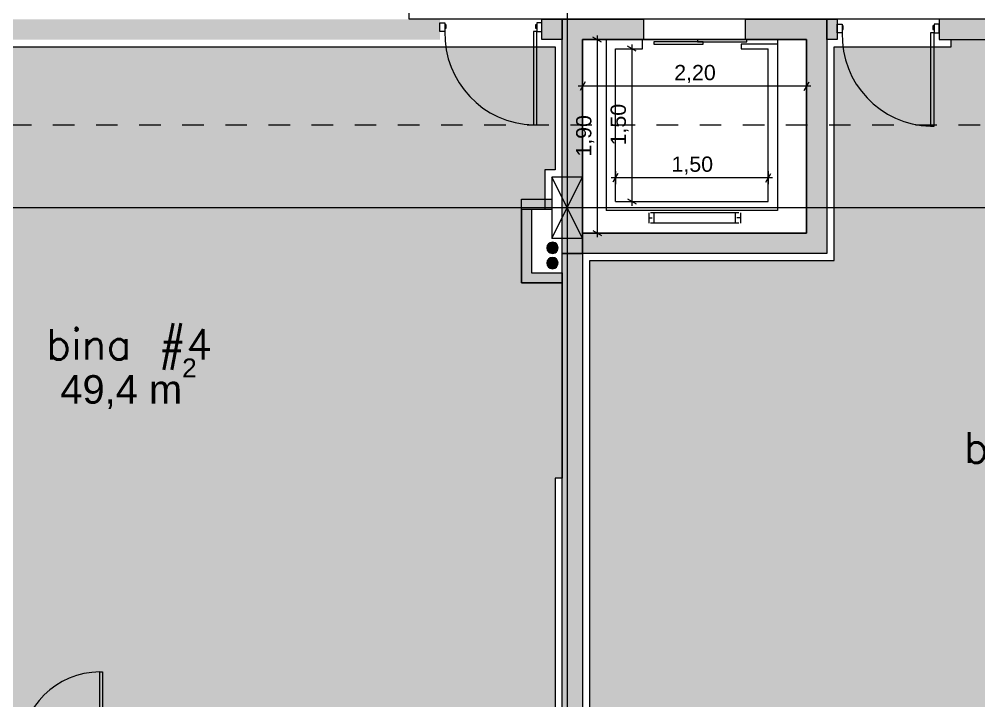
# Model space of a CAD drawing. Header units: metres. Extents: x 476297 to 476657, y 4620828 to 4621206.
# Drawn here: x 476413.08 to 476422.5, y 4621028.65 to 4621035.34 of the extents above; entities that cross this region are included whole.
import ezdxf

# ---------------------------------------------------------------- set-up
doc = ezdxf.new("R2010")
doc.units = ezdxf.units.M
doc.header["$MEASUREMENT"] = 0
doc.linetypes.add('Dashed', pattern=[0.42333333333324, 0.21166666666662, -0.21166666666662])
for name, color, linetype in [('2D Drafting - General_Pen_No__1', 7, 'Continuous'), ('2D Drafting - General_Pen_No__1_Pen_No__7', 7, 'Continuous'), ('2D Drafting - General_Pen_No__250_Pen_No__7', 7, 'Continuous'), ('2D Drafting - General_Pen_No__7_Pen_No__7', 7, 'Continuous'), ('Annotation - Text_Pen_No__7', 7, 'Continuous'), ('Doors_Pen_No__7_Pen_No__7', 7, 'Continuous'), ('G-Anno-Nplt', 7, 'Continuous'), ('New0_Pen_No__250', 7, 'Continuous'), ('New2D Drafting - General_Pen_No__250_Pen_No__7', 7, 'Continuous'), ('NewR03_Nakveti', 7, 'Continuous'), ('Newshenobebi', 7, 'Continuous'), ('shaxtebi da milebi_Pen_No__1_Pen_No__1', 7, 'Continuous'), ('shaxtebi da milebi_Pen_No__5_Pen_No__5', 7, 'Continuous'), ('zoma', 7, 'Continuous'), ('zoma_Pen_No__5', 7, 'Continuous')]:
    doc.layers.add(name, color=color, linetype=linetype)
doc.styles.add('GENERATED_STYLE_1', font='arial.ttf')
doc.styles.add('GENERATED_STYLE_2', font='arial.ttf')
doc.dimstyles.new('GENERATED_STYLE__1', dxfattribs={"dimtxt": 0.2, "dimasz": 0.0644213309708986, "dimexe": 0.18, "dimexo": 0.003, "dimgap": 0.09, "dimtad": 1, "dimtih": 1, "dimtoh": 1, "dimzin": 0, "dimdsep": 46, "dimtxsty": 'GENERATED_STYLE_2', "dimblk": 'ARROWHEAD_2', "dimblk1": 'ARROWHEAD_2', "dimblk2": 'ARROWHEAD_2', "dimcen": 0.09, "dimclrd": 142, "dimclre": 142, "dimclrt": 142, "dimadec": 0, "dimazin": 0, "dimtfac": 1, "dimtdec": 4, "dimtmove": 0, "dimatfit": 3, "dimfxl": 1, "dimtolj": 1, "dimtzin": 0, "dimarcsym": 0})
doc.dimstyles.new('GENERATED_STYLE__7', dxfattribs={"dimtxt": 0.15, "dimasz": 0.0644213309708986, "dimexe": 0.18, "dimexo": 0.003, "dimgap": 0.09, "dimtad": 1, "dimzin": 0, "dimdsep": 46, "dimtxsty": 'GENERATED_STYLE_2', "dimblk": 'ARROWHEAD_2', "dimblk1": 'ARROWHEAD_2', "dimblk2": 'ARROWHEAD_2', "dimcen": 0.09, "dimclrd": 142, "dimclre": 142, "dimclrt": 142, "dimadec": 0, "dimazin": 0, "dimtfac": 1, "dimtdec": 4, "dimtmove": 0, "dimatfit": 3, "dimfxl": 1, "dimtolj": 1, "dimtzin": 0, "dimarcsym": 0})
doc.dimstyles.new('GENERATED_STYLE__8', dxfattribs={"dimtxt": 0.15, "dimasz": 0.0644213309708986, "dimexe": 0.18, "dimexo": 0.003, "dimgap": 0.09, "dimtad": 1, "dimtih": 1, "dimtoh": 1, "dimzin": 0, "dimdsep": 46, "dimtxsty": 'GENERATED_STYLE_2', "dimblk": 'ARROWHEAD_2', "dimblk1": 'ARROWHEAD_2', "dimblk2": 'ARROWHEAD_2', "dimcen": 0.09, "dimclrd": 142, "dimclre": 142, "dimclrt": 142, "dimadec": 0, "dimazin": 0, "dimtfac": 1, "dimtdec": 4, "dimtmove": 0, "dimatfit": 3, "dimfxl": 1, "dimtolj": 1, "dimtzin": 0, "dimarcsym": 0})

# ---------------------------------------------------------------- blocks, each defined once
blk = doc.blocks.new('*D197', base_point=(476844.5271483883, 4621385.791044046))
at = {"layer": 'zoma', "color": 142, "linetype": 'Continuous', "lineweight": 0, "transparency": 16777216}
for p, q in [((476411.7802734285, 4621061.905293263), (476411.7313344082, 4621061.820528354)), ((476411.7558039184, 4621061.799337127), (476411.7558039184, 4621061.926484491)), ((476411.7558039184, 4621061.862910809), (476418.2558039183, 4621061.862910809)), ((476418.2802734285, 4621061.905293263), (476418.2313344082, 4621061.820528354)), ((476418.2558039183, 4621061.799337127), (476418.2558039183, 4621061.926484491))]:
    blk.add_line(p, q, dxfattribs=at)
at = {"layer": 'zoma', "color": 142, "lineweight": 0, "transparency": 16777216, "char_height": 0.2, "attachment_point": 7, "style": 'GENERATED_STYLE_2'}
for s, insert in [('\\A1;{\\pql;\\fArial CYR|b0|i0|c204|p34;6,50}', (476414.7397459124, 4621061.90291081)), ('\\A1;{\\pql;\\fArial CYR|b0|i0|c204|p34;0,40}', (476417.6991908617, 4621061.90291081))]:
    blk.add_mtext(s, dxfattribs=dict(at, insert=insert))
blk = doc.blocks.new('ARROWHEAD_2')
at = {"color": 0, "linetype": 'Continuous', "lineweight": 0}
for p, q in [((0, 0), (-1, 0)), ((-0.3781315, -0.655), (0.3781315, 0.655))]:
    blk.add_line(p, q, dxfattribs=at)
blk = doc.blocks.new('*D198', base_point=(476844.5271483883, 4621385.791044046))
at = {"layer": 'zoma', "color": 142, "linetype": 'Continuous', "lineweight": 0, "transparency": 16777216}
for p, q in [((476418.2802734285, 4621061.905293263), (476418.2313344082, 4621061.820528354)), ((476418.2558039183, 4621061.799337127), (476418.2558039183, 4621061.926484491)), ((476418.2558039183, 4621061.862910809), (476418.6558039184, 4621061.862910809)), ((476418.6802734285, 4621061.905293263), (476418.6313344082, 4621061.820528354)), ((476418.6558039184, 4621061.799337127), (476418.6558039184, 4621061.926484491))]:
    blk.add_line(p, q, dxfattribs=at)
blk = doc.blocks.new('*D199', base_point=(476844.5271483883, 4621385.791044046))
at = {"layer": 'zoma', "color": 142, "linetype": 'Continuous', "lineweight": 0, "transparency": 16777216}
for p, q in [((476418.6802734285, 4621061.905293263), (476418.6313344082, 4621061.820528354)), ((476418.6558039184, 4621061.799337127), (476418.6558039184, 4621061.926484491)), ((476418.6558039184, 4621061.862910809), (476425.1558039184, 4621061.862910809)), ((476425.1802734285, 4621061.905293263), (476425.1313344082, 4621061.820528354)), ((476425.1558039184, 4621061.799337127), (476425.1558039184, 4621061.926484491))]:
    blk.add_line(p, q, dxfattribs=at)
at = {"layer": 'zoma', "color": 142, "lineweight": 0, "transparency": 16777216, "char_height": 0.2, "attachment_point": 7, "style": 'GENERATED_STYLE_2'}
for s, insert in [('\\A1;{\\pql;\\fArial CYR|b0|i0|c204|p34;6,50}', (476421.6397459124, 4621061.90291081)), ('\\A1;{\\pql;\\fArial CYR|b0|i0|c204|p34;0,40}', (476424.5991908617, 4621061.90291081))]:
    blk.add_mtext(s, dxfattribs=dict(at, insert=insert))
blk = doc.blocks.new('*D823', base_point=(476844.5271483883, 4621385.791044046))
at = {"layer": 'zoma', "color": 142, "linetype": 'Continuous', "lineweight": 0, "transparency": 16777216}
for p, q in [((476418.6873834727, 4621035.14237925), (476418.8145308365, 4621035.142379268)), ((476418.7933396127, 4621035.117909756), (476418.7085746966, 4621035.166848764)), ((476418.7509571488, 4621035.1838293), (476418.7509571546, 4621035.14237926)), ((476418.7509571546, 4621035.14237926), (476418.7509574218, 4621033.242614162)), ((476418.68738374, 4621033.242614154), (476418.8145311038, 4621033.242614171)), ((476418.7085749638, 4621033.267083666), (476418.7933398799, 4621033.218144658)), ((476418.7509574218, 4621033.242614162), (476418.7509574277, 4621033.201164122))]:
    blk.add_line(p, q, dxfattribs=at)
at = {"layer": 'zoma', "color": 142, "lineweight": 0, "transparency": 16777216, "insert": (476418.7209573151, 4621033.992953201), "char_height": 0.15, "attachment_point": 7, "rotation": 90.00000805971227, "style": 'GENERATED_STYLE_2'}
blk.add_mtext('\\A1;{\\pql;\\fArial CYR|b0|i0|c204|p34;1,90}', dxfattribs=at)
blk = doc.blocks.new('*D824', base_point=(476844.5271483883, 4621385.791044046))
at = {"layer": 'zoma', "color": 142, "linetype": 'Continuous', "lineweight": 0, "transparency": 16777216}
for p, q in [((476418.6305081466, 4621034.728147597), (476418.5815691382, 4621034.643382681)), ((476418.6060386334, 4621034.749338821), (476418.6060386514, 4621034.622191457)), ((476420.7815691382, 4621034.643382991), (476420.8305081466, 4621034.728147906)), ((476420.8060386335, 4621034.749339131), (476420.8060386514, 4621034.622191766)), ((476418.6060386424, 4621034.685765139), (476418.5645886018, 4621034.685765133)), ((476420.8060386424, 4621034.685765448), (476418.6060386424, 4621034.685765139)), ((476420.847488683, 4621034.685765455), (476420.8060386424, 4621034.685765448))]:
    blk.add_line(p, q, dxfattribs=at)
at = {"layer": 'zoma', "color": 142, "lineweight": 0, "transparency": 16777216, "insert": (476419.5064951322, 4621034.715765267), "char_height": 0.15, "attachment_point": 7, "rotation": 8.059712223221694e-06, "style": 'GENERATED_STYLE_2'}
blk.add_mtext('\\A1;{\\pql;\\fArial CYR|b0|i0|c204|p34;2,20}', dxfattribs=at)
blk = doc.blocks.new('*D825', base_point=(476844.5271483883, 4621385.791044046))
at = {"layer": 'zoma', "color": 142, "linetype": 'Continuous', "lineweight": 0, "transparency": 16777216}
for p, q in [((476419.0263213249, 4621035.052928102), (476419.1534686886, 4621035.052928121)), ((476419.1322774648, 4621035.028458607), (476419.0475125487, 4621035.077397616)), ((476419.0898950009, 4621035.094378152), (476419.0898950067, 4621035.052928112)), ((476419.0898950067, 4621035.052928112), (476419.0898952177, 4621033.552928112)), ((476419.0263215359, 4621033.552928102), (476419.1534688996, 4621033.552928121)), ((476419.0475127597, 4621033.577397616), (476419.1322776758, 4621033.528458607)), ((476419.0898952177, 4621033.552928112), (476419.0898952236, 4621033.511478071))]:
    blk.add_line(p, q, dxfattribs=at)
at = {"layer": 'zoma', "color": 142, "lineweight": 0, "transparency": 16777216, "insert": (476419.0598951391, 4621034.103384601), "char_height": 0.15, "attachment_point": 7, "rotation": 90.00000805971227, "style": 'GENERATED_STYLE_2'}
blk.add_mtext('\\A1;{\\pql;\\fArial CYR|b0|i0|c204|p34;1,50}', dxfattribs=at)
blk = doc.blocks.new('*D826', base_point=(476844.5271483883, 4621385.791044046))
at = {"layer": 'zoma', "color": 142, "linetype": 'Continuous', "lineweight": 0, "transparency": 16777216}
for p, q in [((476418.9294233174, 4621033.786343097), (476418.8879732768, 4621033.786343091)), ((476418.9538928216, 4621033.828725555), (476418.9049538132, 4621033.743960639)), ((476418.9294233085, 4621033.849916779), (476418.9294233264, 4621033.722769415)), ((476420.4294233174, 4621033.786343307), (476418.9294233174, 4621033.786343097)), ((476420.4049538132, 4621033.74396085), (476420.4538928216, 4621033.828725765)), ((476420.4294233085, 4621033.84991699), (476420.4294233264, 4621033.722769625)), ((476420.470873358, 4621033.786343314), (476420.4294233174, 4621033.786343307))]:
    blk.add_line(p, q, dxfattribs=at)
at = {"layer": 'zoma', "color": 142, "lineweight": 0, "transparency": 16777216, "insert": (476419.4798798073, 4621033.816343175), "char_height": 0.15, "attachment_point": 7, "rotation": 8.059712223221694e-06, "style": 'GENERATED_STYLE_2'}
blk.add_mtext('\\A1;{\\pql;\\fArial CYR|b0|i0|c204|p34;1,50}', dxfattribs=at)
blk = doc.blocks.new('*D858', base_point=(476844.5271483883, 4621385.791044046))
at = {"layer": 'zoma', "color": 142, "linetype": 'Continuous', "lineweight": 0, "transparency": 16777216}
for p, q in [((476419.9553942683, 4621040.660599425), (476419.9553942683, 4621040.533452061)), ((476421.3553942663, 4621040.660599425), (476421.3553942663, 4621040.533452061)), ((476419.9309247581, 4621040.554643288), (476419.9798637784, 4621040.639408197)), ((476421.3553942663, 4621040.597025743), (476419.9553942683, 4621040.597025743)), ((476421.3309247561, 4621040.554643288), (476421.3798637764, 4621040.639408197)), ((476421.3968443068, 4621040.597025743), (476421.3553942663, 4621040.597025743))]:
    blk.add_line(p, q, dxfattribs=at)
at = {"layer": 'zoma', "color": 142, "lineweight": 0, "transparency": 16777216, "insert": (476420.4558507613, 4621040.627025744), "char_height": 0.15, "attachment_point": 7, "style": 'GENERATED_STYLE_2'}
blk.add_mtext('\\A1;{\\pql;\\fArial CYR|b0|i0|c204|p34;1,40}', dxfattribs=at)
blk = doc.blocks.new('*D859', base_point=(476844.5271483883, 4621385.791044046))
at = {"layer": 'zoma', "color": 142, "linetype": 'Continuous', "lineweight": 0, "transparency": 16777216}
for p, q in [((476419.8553942683, 4621040.660599425), (476419.8553942683, 4621040.533452061)), ((476419.9553942683, 4621040.660599425), (476419.9553942683, 4621040.533452061)), ((476419.8309247581, 4621040.554643288), (476419.8798637784, 4621040.639408197)), ((476419.9553942683, 4621040.597025743), (476419.8553942683, 4621040.597025743)), ((476419.9309247581, 4621040.554643288), (476419.9798637784, 4621040.639408197))]:
    blk.add_line(p, q, dxfattribs=at)
blk = doc.blocks.new('*D860', base_point=(476844.5271483883, 4621385.791044046))
at = {"layer": 'zoma', "color": 142, "linetype": 'Continuous', "lineweight": 0, "transparency": 16777216}
for p, q in [((476418.4553941278, 4621040.660599425), (476418.4553941278, 4621040.533452061)), ((476419.8553942683, 4621040.660599425), (476419.8553942683, 4621040.533452061)), ((476418.4553941278, 4621040.597025743), (476418.4139440872, 4621040.597025743)), ((476418.4798636379, 4621040.639408197), (476418.4309246176, 4621040.554643288)), ((476419.8553942683, 4621040.597025743), (476418.4553941278, 4621040.597025743)), ((476419.8309247581, 4621040.554643288), (476419.8798637784, 4621040.639408197))]:
    blk.add_line(p, q, dxfattribs=at)
at = {"layer": 'zoma', "color": 142, "lineweight": 0, "transparency": 16777216, "char_height": 0.15, "attachment_point": 7, "style": 'GENERATED_STYLE_2'}
for s, insert in [('\\A1;{\\pql;\\fArial CYR|b0|i0|c204|p34;0,10}', (476419.7058507623, 4621040.837025752)), ('\\A1;{\\pql;\\fArial CYR|b0|i0|c204|p34;1,40}', (476418.9558506921, 4621040.627025744))]:
    blk.add_mtext(s, dxfattribs=dict(at, insert=insert))
blk = doc.blocks.new('*D864', base_point=(476844.5271483883, 4621385.791044046))
at = {"layer": 'zoma', "color": 142, "linetype": 'Continuous', "lineweight": 0, "transparency": 16777216}
for p, q in [((476419.9309247581, 4621078.289655928), (476419.9798637784, 4621078.374420837)), ((476419.9553942683, 4621078.395612065), (476419.9553942683, 4621078.268464701)), ((476421.3309247561, 4621078.289655928), (476421.3798637764, 4621078.374420837)), ((476421.3553942663, 4621078.395612065), (476421.3553942663, 4621078.268464701)), ((476421.3553942663, 4621078.332038383), (476419.9553942683, 4621078.332038383)), ((476421.3968443068, 4621078.332038383), (476421.3553942663, 4621078.332038383))]:
    blk.add_line(p, q, dxfattribs=at)
at = {"layer": 'zoma', "color": 142, "lineweight": 0, "transparency": 16777216, "insert": (476420.4558507613, 4621078.362038384), "char_height": 0.15, "attachment_point": 7, "style": 'GENERATED_STYLE_2'}
blk.add_mtext('\\A1;{\\pql;\\fArial CYR|b0|i0|c204|p34;1,40}', dxfattribs=at)
blk = doc.blocks.new('*D865', base_point=(476844.5271483883, 4621385.791044046))
at = {"layer": 'zoma', "color": 142, "linetype": 'Continuous', "lineweight": 0, "transparency": 16777216}
for p, q in [((476419.8309247581, 4621078.289655928), (476419.8798637784, 4621078.374420837)), ((476419.8553942683, 4621078.395612065), (476419.8553942683, 4621078.268464701)), ((476419.9309247581, 4621078.289655928), (476419.9798637784, 4621078.374420837)), ((476419.9553942683, 4621078.395612065), (476419.9553942683, 4621078.268464701)), ((476419.9553942683, 4621078.332038383), (476419.8553942683, 4621078.332038383))]:
    blk.add_line(p, q, dxfattribs=at)
blk = doc.blocks.new('*D866', base_point=(476844.5271483883, 4621385.791044046))
at = {"layer": 'zoma', "color": 142, "linetype": 'Continuous', "lineweight": 0, "transparency": 16777216}
for p, q in [((476418.4798636379, 4621078.374420837), (476418.4309246176, 4621078.289655928)), ((476418.4553941278, 4621078.395612065), (476418.4553941278, 4621078.268464701)), ((476419.8309247581, 4621078.289655928), (476419.8798637784, 4621078.374420837)), ((476419.8553942683, 4621078.395612065), (476419.8553942683, 4621078.268464701)), ((476418.4553941278, 4621078.332038383), (476418.4139440872, 4621078.332038383)), ((476419.8553942683, 4621078.332038383), (476418.4553941278, 4621078.332038383))]:
    blk.add_line(p, q, dxfattribs=at)
at = {"layer": 'zoma', "color": 142, "lineweight": 0, "transparency": 16777216, "char_height": 0.15, "attachment_point": 7, "style": 'GENERATED_STYLE_2'}
for s, insert in [('\\A1;{\\pql;\\fArial CYR|b0|i0|c204|p34;0,10}', (476419.7058507623, 4621078.572038393)), ('\\A1;{\\pql;\\fArial CYR|b0|i0|c204|p34;1,40}', (476418.9558506921, 4621078.362038384))]:
    blk.add_mtext(s, dxfattribs=dict(at, insert=insert))
blk = doc.blocks.new('*D870', base_point=(476844.5271483883, 4621385.791044046))
at = {"layer": 'zoma', "color": 142, "linetype": 'Continuous', "lineweight": 0, "transparency": 16777216}
for p, q in [((476419.9553942683, 4621116.123584325), (476419.9553942683, 4621115.996436962)), ((476421.3553942663, 4621116.123584325), (476421.3553942663, 4621115.996436962)), ((476419.9309247581, 4621116.017628189), (476419.9798637784, 4621116.102393098)), ((476421.3553942663, 4621116.060010644), (476419.9553942683, 4621116.060010644)), ((476421.3309247561, 4621116.017628189), (476421.3798637764, 4621116.102393098)), ((476421.3968443068, 4621116.060010644), (476421.3553942663, 4621116.060010644))]:
    blk.add_line(p, q, dxfattribs=at)
at = {"layer": 'zoma', "color": 142, "lineweight": 0, "transparency": 16777216, "insert": (476420.4558507613, 4621116.090010645), "char_height": 0.15, "attachment_point": 7, "style": 'GENERATED_STYLE_2'}
blk.add_mtext('\\A1;{\\pql;\\fArial CYR|b0|i0|c204|p34;1,40}', dxfattribs=at)
blk = doc.blocks.new('*D871', base_point=(476844.5271483883, 4621385.791044046))
at = {"layer": 'zoma', "color": 142, "linetype": 'Continuous', "lineweight": 0, "transparency": 16777216}
for p, q in [((476419.8553942683, 4621116.123584325), (476419.8553942683, 4621115.996436962)), ((476419.9553942683, 4621116.123584325), (476419.9553942683, 4621115.996436962)), ((476419.8309247581, 4621116.017628189), (476419.8798637784, 4621116.102393098)), ((476419.9553942683, 4621116.060010644), (476419.8553942683, 4621116.060010644)), ((476419.9309247581, 4621116.017628189), (476419.9798637784, 4621116.102393098))]:
    blk.add_line(p, q, dxfattribs=at)
blk = doc.blocks.new('*D872', base_point=(476844.5271483883, 4621385.791044046))
at = {"layer": 'zoma', "color": 142, "linetype": 'Continuous', "lineweight": 0, "transparency": 16777216}
for p, q in [((476418.4553941278, 4621116.123584325), (476418.4553941278, 4621115.996436962)), ((476419.8553942683, 4621116.123584325), (476419.8553942683, 4621115.996436962)), ((476418.4553941278, 4621116.060010644), (476418.4139440872, 4621116.060010644)), ((476418.4798636379, 4621116.102393098), (476418.4309246176, 4621116.017628189)), ((476419.8553942683, 4621116.060010644), (476418.4553941278, 4621116.060010644)), ((476419.8309247581, 4621116.017628189), (476419.8798637784, 4621116.102393098))]:
    blk.add_line(p, q, dxfattribs=at)
at = {"layer": 'zoma', "color": 142, "lineweight": 0, "transparency": 16777216, "char_height": 0.15, "attachment_point": 7, "style": 'GENERATED_STYLE_2'}
for s, insert in [('\\A1;{\\pql;\\fArial CYR|b0|i0|c204|p34;0,10}', (476419.7058507623, 4621116.300010653)), ('\\A1;{\\pql;\\fArial CYR|b0|i0|c204|p34;1,40}', (476418.9558506921, 4621116.090010645))]:
    blk.add_mtext(s, dxfattribs=dict(at, insert=insert))

msp = doc.modelspace()

# ---------------------------------------------------------------- hatches: boundary and pattern name
at = {"layer": '2D Drafting - General_Pen_No__250_Pen_No__7', "linetype": 'Continuous', "lineweight": 0}
for points in [[(476411.6558292897, 4621035.142613399), (476417.2061851051, 4621035.142613399), (476417.2061851051, 4621035.342613368), (476411.6558292897, 4621035.342613136)], [(476418.4063039097, 4621035.142613139), (476418.2061851056, 4621035.142613139), (476418.2061851056, 4621035.342613141), (476418.4063039097, 4621035.342613141)], [(476421.1060629497, 4621035.342611572), (476421.1060629779, 4621035.142611571), (476421.0060629788, 4621035.142611557), (476421.0060629506, 4621035.342611558)], [(476425.8558292822, 4621035.342613136), (476422.1060629573, 4621035.342613136), (476422.1060629573, 4621035.142613135), (476425.8558292822, 4621035.142613135)], [(476418.0058291884, 4621032.752423193), (476418.0058293109, 4621033.574590567), (476418.1058292622, 4621033.574590567), (476418.3058283196, 4621033.574590567), (476418.3058283196, 4621033.474590603), (476418.1058292622, 4621033.474590603), (476418.1058292622, 4621033.19261244), (476418.1058292132, 4621032.852611005), (476418.4065005835, 4621032.852610957), (476418.4065005712, 4621032.752423132)], [(476418.4063038708, 4621026.792611192), (476418.4063029916, 4621033.042611201), (476418.6063029768, 4621033.042611229), (476418.606303856, 4621026.79261122)]]:
    msp.add_hatch(color=7, dxfattribs=at).paths.add_polyline_path(points)
at = {"layer": 'G-Anno-Nplt', "linetype": 'Continuous', "lineweight": 0}
for points in [[(476425.2558283369, 4621033.692612145), (476425.1558283319, 4621033.692612131), (476425.1558283665, 4621033.447028145), (476425.0858283503, 4621033.447028136), (476425.0858283818, 4621033.222612211), (476425.1858283869, 4621033.222612226), (476425.1858294068, 4621026.862612169), (476425.0858292927, 4621026.862612155), (476425.0858293207, 4621026.663461317), (476418.725829264, 4621026.663460422), (476418.725829236, 4621026.862721651), (476418.676303866, 4621026.862721643), (476418.6763030065, 4621032.972611239), (476421.076063284, 4621032.972611576), (476421.0760629886, 4621035.072611677), (476422.2260629823, 4621035.07261184), (476422.2260629724, 4621035.142611729), (476424.5155366089, 4621035.14261205), (476424.5152630752, 4621034.74261203), (476425.2558281892, 4621034.742612135)], [(476411.7258292907, 4621034.63242548), (476412.1258292528, 4621034.63242548), (476412.1258292528, 4621035.072613426), (476418.3363039347, 4621035.072613426), (476418.3363039347, 4621033.862613163), (476418.2358292082, 4621033.862613163), (476418.2358292082, 4621033.474590586), (476418.0058292833, 4621033.474590586), (476418.0058292833, 4621032.752423064), (476418.406500574, 4621032.752423189), (476418.406500574, 4621030.836227174), (476418.3363039347, 4621030.836227174), (476418.3363040601, 4621026.862613139), (476418.1858293227, 4621026.862613139), (476418.1858293227, 4621026.662671368), (476415.3258291995, 4621026.662671368), (476415.3258291995, 4621028.262550158), (476411.7258292907, 4621028.262550158), (476411.7258292907, 4621033.222613148), (476411.8258291873, 4621033.222613148), (476411.8258291873, 4621033.762613141), (476411.7258292907, 4621033.762613141)]]:
    msp.add_hatch(color=167, dxfattribs=at).paths.add_polyline_path(points)
at = {"layer": 'New2D Drafting - General_Pen_No__250_Pen_No__7', "linetype": 'Continuous', "lineweight": 0}
for points in [[(476418.4059904388, 4621033.04261315), (476418.4059904388, 4621033.242613154), (476418.4059904388, 4621035.342613141), (476419.2059904254, 4621035.342613141), (476419.2059904254, 4621035.14261317), (476418.605990444, 4621035.14261317), (476418.605990444, 4621033.242613154), (476418.605990444, 4621033.04261315)], [(476418.6059904194, 4621033.04261315), (476418.6059904194, 4621033.242613134), (476420.805990435, 4621033.242613134), (476420.805990435, 4621035.142613159), (476420.2059904042, 4621035.142613159), (476420.2059904042, 4621035.342613144), (476421.0059904194, 4621035.342613144), (476421.0059904194, 4621033.04261315), (476420.805990435, 4621033.04261315)]]:
    msp.add_hatch(color=154, dxfattribs=at).paths.add_polyline_path(points)
at = {"layer": 'shaxtebi da milebi_Pen_No__1_Pen_No__1', "linetype": 'Continuous', "lineweight": 0}
msp.add_hatch(color=1, dxfattribs=at).paths.add_polyline_path([(476418.311303834, 4621033.042612446, -0.9999999999999999), (476418.3113038506, 4621033.152612447, -0.9999999999999999)])
at = {"layer": 'shaxtebi da milebi_Pen_No__5_Pen_No__5', "linetype": 'Continuous', "lineweight": 0}
msp.add_hatch(color=251, dxfattribs=at).paths.add_polyline_path([(476418.3113038182, 4621032.892612439, 0.9999999999999999), (476418.311303833, 4621033.00261244, 0.9999999999999999)])

# ---------------------------------------------------------------- linework, layer by layer
at = {"layer": '2D Drafting - General_Pen_No__1', "color": 7, "linetype": 'Continuous', "lineweight": 0}
for p, q in [((476418.6058292896, 4621033.192613141), (476418.3058292896, 4621033.79261314)), ((476418.3058292896, 4621033.192613141), (476418.6058292896, 4621033.79261314))]:
    msp.add_line(p, q, dxfattribs=at)
at = {"layer": '2D Drafting - General_Pen_No__1', "color": 7, "linetype": 'Continuous', "lineweight": 0, "flags": 128}
msp.add_lwpolyline([(476418.3058292896, 4621033.192613141), (476418.6058292896, 4621033.192613141), (476418.6058292896, 4621033.79261314), (476418.3058292896, 4621033.79261314)], close=True, dxfattribs=at)
at = {"layer": '2D Drafting - General_Pen_No__1_Pen_No__7', "color": 7, "linetype": 'Continuous', "lineweight": 0}
for centre, radius, start, end in [((476418.1484628868, 4621035.196556719), 0.8932388108568687, 178.3961939970382, 268.3961939970309), ((476422.0483407539, 4621035.184566418), 0.8932388108567278, 178.3962020567414, 268.3962020567414)]:
    msp.add_arc(centre, radius, start, end, dxfattribs=at)
at = {"layer": '2D Drafting - General_Pen_No__250_Pen_No__7', "color": 7, "linetype": 'Continuous', "lineweight": 0, "flags": 128}
for points in [[(476418.4063039097, 4621035.142613139), (476418.2061851056, 4621035.142613139), (476418.2061851056, 4621035.342613141), (476418.4063039097, 4621035.342613141)], [(476421.1060629497, 4621035.342611572), (476421.1060629779, 4621035.142611571), (476421.0060629788, 4621035.142611557), (476421.0060629506, 4621035.342611558)], [(476425.8558292822, 4621035.342613136), (476422.1060629573, 4621035.342613136), (476422.1060629573, 4621035.142613135), (476425.8558292822, 4621035.142613135)], [(476418.0058291884, 4621032.752423193), (476418.0058293109, 4621033.574590567), (476418.1058292622, 4621033.574590567), (476418.3058283196, 4621033.574590567), (476418.3058283196, 4621033.474590603), (476418.1058292622, 4621033.474590603), (476418.1058292622, 4621033.19261244), (476418.1058292132, 4621032.852611005), (476418.4065005835, 4621032.852610957), (476418.4065005712, 4621032.752423132)], [(476418.4063038708, 4621026.792611192), (476418.4063029916, 4621033.042611201), (476418.6063029768, 4621033.042611229), (476418.606303856, 4621026.79261122)]]:
    msp.add_lwpolyline(points, close=True, dxfattribs=at)
at = {"layer": '2D Drafting - General_Pen_No__7_Pen_No__7', "color": 7, "linetype": 'Continuous', "lineweight": 0}
msp.add_arc((476413.866141434, 4621028.162740055), 0.7703111107998925, 89.99747673346768, 179.9942971049929, dxfattribs=at)
at = {"layer": 'Doors_Pen_No__7_Pen_No__7', "color": 7, "linetype": 'Continuous', "lineweight": 0, "flags": 128}
for points in [[(476417.2061851058, 4621035.306223391), (476417.255573995, 4621035.306223391), (476417.255573995, 4621035.221556723), (476417.2061851048, 4621035.221556723)], [(476418.2061851056, 4621035.306223387), (476418.1567962173, 4621035.306223387), (476418.1567962164, 4621035.22155672), (476418.2061851056, 4621035.22155672)], [(476421.1060629574, 4621035.294232956), (476421.1554518467, 4621035.294232963), (476421.1554518586, 4621035.209566295), (476421.1060629684, 4621035.209566289)], [(476422.1060629573, 4621035.294233093), (476422.056674069, 4621035.294233087), (476422.05667408, 4621035.209566419), (476422.1060629692, 4621035.209566426)], [(476417.2666851064, 4621035.28822339), (476417.255573995, 4621035.28822339), (476417.255573995, 4621035.254890056), (476417.2666851055, 4621035.254890056)], [(476418.1567962164, 4621035.22155672), (476418.1234628832, 4621035.22155672), (476418.1234628804, 4621034.303667832), (476418.1567962136, 4621034.303667832)], [(476418.1567962173, 4621035.288223387), (476418.1456851059, 4621035.288223387), (476418.1456851059, 4621035.254890054), (476418.1567962164, 4621035.254890054)], [(476421.1665629606, 4621035.276232964), (476421.1554518492, 4621035.276232962), (476421.1554518539, 4621035.242899628), (476421.1665629643, 4621035.24289963)], [(476422.05667408, 4621035.209566419), (476422.0233407468, 4621035.209566414), (476422.0233408731, 4621034.291677526), (476422.0566742063, 4621034.291677532)], [(476422.0566740715, 4621035.276233086), (476422.0455629601, 4621035.276233084), (476422.0455629648, 4621035.242899751), (476422.0566740753, 4621035.242899753)], [(476413.8928081007, 4621028.162738882), (476413.8661414341, 4621028.162740056), (476413.866175358, 4621028.933051167), (476413.8928420246, 4621028.933049993)]]:
    msp.add_lwpolyline(points, close=True, dxfattribs=at)
at = {"layer": 'G-Anno-Nplt', "color": 7, "linetype": 'Continuous', "lineweight": 0, "flags": 128}
for points in [[(476425.2558283369, 4621033.692612145), (476425.1558283319, 4621033.692612131), (476425.1558283665, 4621033.447028145), (476425.0858283503, 4621033.447028136), (476425.0858283818, 4621033.222612211), (476425.1858283869, 4621033.222612226), (476425.1858294068, 4621026.862612169), (476425.0858292927, 4621026.862612155), (476425.0858293207, 4621026.663461317), (476418.725829264, 4621026.663460422), (476418.725829236, 4621026.862721651), (476418.676303866, 4621026.862721643), (476418.6763030065, 4621032.972611239), (476421.076063284, 4621032.972611576), (476421.0760629886, 4621035.072611677), (476422.2260629823, 4621035.07261184), (476422.2260629724, 4621035.142611729), (476424.5155366089, 4621035.14261205), (476424.5152630752, 4621034.74261203), (476425.2558281892, 4621034.742612135)], [(476411.7258292907, 4621034.63242548), (476412.1258292528, 4621034.63242548), (476412.1258292528, 4621035.072613426), (476418.3363039347, 4621035.072613426), (476418.3363039347, 4621033.862613163), (476418.2358292082, 4621033.862613163), (476418.2358292082, 4621033.474590586), (476418.0058292833, 4621033.474590586), (476418.0058292833, 4621032.752423064), (476418.406500574, 4621032.752423189), (476418.406500574, 4621030.836227174), (476418.3363039347, 4621030.836227174), (476418.3363040601, 4621026.862613139), (476418.1858293227, 4621026.862613139), (476418.1858293227, 4621026.662671368), (476415.3258291995, 4621026.662671368), (476415.3258291995, 4621028.262550158), (476411.7258292907, 4621028.262550158), (476411.7258292907, 4621033.222613148), (476411.8258291873, 4621033.222613148), (476411.8258291873, 4621033.762613141), (476411.7258292907, 4621033.762613141)]]:
    msp.add_lwpolyline(points, close=True, dxfattribs=at)
at = {"layer": 'New0_Pen_No__250', "color": 7, "linetype": 'Continuous', "lineweight": 0, "flags": 128}
msp.add_lwpolyline([(476416.9055653765, 4621035.342613141), (476416.9055653765, 4621036.842613185), (476418.2558293153, 4621036.842613185), (476418.2558293153, 4621036.792613228), (476418.6558292676, 4621036.792613228), (476418.6558292676, 4621037.19261333), (476418.4558292914, 4621037.19261333), (476418.4558292914, 4621043.692450942), (476418.6558292676, 4621043.692450942), (476418.6558292676, 4621043.8926132), (476421.3559334824, 4621043.8926132), (476421.3559334824, 4621036.842613185), (476425.1558294598, 4621036.842613185), (476425.1558293108, 4621036.792613228), (476425.5558292631, 4621036.792613228), (476425.5558292631, 4621036.842613185), (476426.9060932018, 4621036.842613185), (476426.9060932018, 4621035.342613141)], close=True, dxfattribs=at)
at = {"layer": 'New2D Drafting - General_Pen_No__250_Pen_No__7', "color": 154, "linetype": 'Continuous', "lineweight": 0, "flags": 128}
for points in [[(476418.4059904388, 4621033.04261315), (476418.4059904388, 4621033.242613154), (476418.4059904388, 4621035.342613141), (476419.2059904254, 4621035.342613141), (476419.2059904254, 4621035.14261317), (476418.605990444, 4621035.14261317), (476418.605990444, 4621033.242613154), (476418.605990444, 4621033.04261315)], [(476418.6059904194, 4621033.04261315), (476418.6059904194, 4621033.242613134), (476420.805990435, 4621033.242613134), (476420.805990435, 4621035.142613159), (476420.2059904042, 4621035.142613159), (476420.2059904042, 4621035.342613144), (476421.0059904194, 4621035.342613144), (476421.0059904194, 4621033.04261315), (476420.805990435, 4621033.04261315)]]:
    msp.add_lwpolyline(points, close=True, dxfattribs=at)
at = {"layer": 'NewR03_Nakveti', "color": 7, "linetype": 'Continuous', "lineweight": 0}
for p, q in [((476419.194322651, 4621035.14261315), (476418.8396888693, 4621035.14261315)), ((476418.8396888693, 4621035.14261315), (476418.8396888693, 4621033.463240953)), ((476419.194322651, 4621035.052927052), (476419.194322651, 4621035.14261315)), ((476420.1644272848, 4621035.14261315), (476419.194322651, 4621035.14261315)), ((476420.1644272848, 4621035.14261315), (476420.5190610666, 4621035.14261315)), ((476420.5190610666, 4621035.14261315), (476420.5190610666, 4621033.463240953)), ((476418.9293749679, 4621035.052927052), (476419.194322651, 4621035.052927052)), ((476418.9293749679, 4621033.552927052), (476418.9293749679, 4621035.052927052)), ((476420.5190610666, 4621035.097770101), (476420.1644272848, 4621035.097770101)), ((476420.1644272848, 4621035.097770101), (476420.1644272848, 4621035.052927052)), ((476420.1644272848, 4621035.052927052), (476420.4293749679, 4621035.052927052)), ((476420.4293749679, 4621033.552927052), (476420.4293749679, 4621035.052927052)), ((476418.9293749679, 4621033.552927052), (476420.4293749679, 4621033.552927052)), ((476420.5190610666, 4621033.463240953), (476418.8396888693, 4621033.463240953)), ((476419.2559904253, 4621033.441052909), (476419.2559904253, 4621033.341052909)), ((476420.1393237587, 4621033.441052909), (476419.272657092, 4621033.441052909)), ((476419.3059904253, 4621033.441052909), (476419.3059904253, 4621033.341052909)), ((476420.1059904253, 4621033.441052909), (476420.1059904253, 4621033.341052909)), ((476420.1559904253, 4621033.441052909), (476420.1559904253, 4621033.341052909)), ((476419.2559904253, 4621033.391052909), (476419.2893237586, 4621033.391052909)), ((476420.1393237587, 4621033.341052909), (476419.272657092, 4621033.341052909)), ((476420.1559904253, 4621033.391052909), (476420.122657092, 4621033.391052909))]:
    msp.add_line(p, q, dxfattribs=at)
for points in [[(476419.7914825912, 4621035.120191625), (476419.3064302743, 4621035.120191625), (476419.3064302743, 4621035.097770101), (476419.7914825912, 4621035.097770101)], [(476420.2204810965, 4621035.14261315), (476419.7354287796, 4621035.14261315), (476419.7354287796, 4621035.120191625), (476420.2204810965, 4621035.120191625)]]:
    msp.add_lwpolyline(points, close=True, dxfattribs=at)
at = {"layer": 'Newshenobebi', "color": 7, "linetype": 'Continuous', "lineweight": 0}
msp.add_lwpolyline([(476420.805990444, 4621033.242613151), (476418.605990444, 4621033.242613151), (476418.605990444, 4621035.14261315), (476420.805990444, 4621035.14261315)], close=True, dxfattribs=at)
at = {"layer": 'Newshenobebi', "color": 1, "linetype": 'Dashed', "lineweight": 0}
msp.add_lwpolyline([(476436.9018094787, 4621034.303570672), (476385.8285962069, 4621034.303570672)], dxfattribs=at)
at = {"layer": 'shaxtebi da milebi_Pen_No__1_Pen_No__1', "color": 1, "linetype": 'Continuous', "lineweight": 0, "flags": 128}
msp.add_lwpolyline([(476418.311303834, 4621033.042612446, 0.9999999999999999), (476418.3113038506, 4621033.152612447, 0.9999999999999999)], format="xyb", close=True, dxfattribs=at)
at = {"layer": 'shaxtebi da milebi_Pen_No__5_Pen_No__5', "color": 251, "linetype": 'Continuous', "lineweight": 0, "flags": 128}
msp.add_lwpolyline([(476418.3113038182, 4621032.892612439, 0.9999999999999999), (476418.311303833, 4621033.00261244, 0.9999999999999999)], format="xyb", close=True, dxfattribs=at)
at = {"layer": 'zoma_Pen_No__5', "color": 5, "linetype": 'Continuous', "lineweight": 0}
for p, q in [((476418.4558292896, 4621047.602210089), (476418.4558292896, 4621022.891404043)), ((476386.7752786241, 4621033.49261314), (476436.6616595, 4621033.49261314)), ((476386.7752786241, 4621033.49261314), (476436.6616595, 4621033.49261314))]:
    msp.add_line(p, q, dxfattribs=at)

# ---------------------------------------------------------------- texts
at = {"layer": 'Annotation - Text_Pen_No__7', "color": 142, "linetype": 'Continuous', "lineweight": 0, "char_height": 0.3, "attachment_point": 2}
for s, insert in [('\\A1;{\\pqc;\\Ftxt.shx;bina #\\Ftxt.shx;4}', (476414.1569753653, 4621032.29998087)), ('\\A1;{\\pqc;\\Ftxt.shx;bina #\\Ftxt.shx;3}', (476423.1647091024, 4621031.286816994))]:
    msp.add_mtext(s, dxfattribs=dict(at, insert=insert))
at = {"layer": 'G-Anno-Nplt', "color": 142, "lineweight": 0, "insert": (476413.4798454879, 4621031.515526078), "char_height": 0.2799999952316284, "attachment_point": 7, "style": 'GENERATED_STYLE_1'}
msp.add_mtext('{\\fArial|b0|i0|c0|p34;49,4 m{\\H0.66x;\\S2^  ;}}', dxfattribs=at)

# ---------------------------------------------------------------- dimensions: what is measured, and where the dimension line sits
at = {"layer": 'zoma', "color": 142, "linetype": 'Continuous', "lineweight": 0}
for base, p1, p2, picture, middle in [((476418.4553941278, 4621116.060010644), (476419.8553942683, 4620877.218683803), (476418.4553941278, 4620878.96576142), '*D872', (476419.1506744421, 4621116.165010645)), ((476419.8553942683, 4621116.060010644), (476419.9553942683, 4620877.218683803), (476419.8553942683, 4620877.218683803), '*D871', (476419.9006745124, 4621116.375010653)), ((476419.9553942683, 4621116.060010644), (476421.3553942663, 4620877.510483745), (476419.9553942683, 4620877.218683803), '*D870', (476420.6506745113, 4621116.165010645)), ((476418.4553941278, 4621078.332038383), (476419.8553942683, 4620877.218683803), (476418.4553941278, 4620878.96576142), '*D866', (476419.1506744421, 4621078.437038384)), ((476419.8553942683, 4621078.332038383), (476419.9553942683, 4620877.218683803), (476419.8553942683, 4620877.218683803), '*D865', (476419.9006745124, 4621078.647038393)), ((476419.9553942683, 4621078.332038383), (476421.3553942663, 4620877.510483745), (476419.9553942683, 4620877.218683803), '*D864', (476420.6506745113, 4621078.437038384)), ((476418.4553941278, 4621040.597025743), (476419.8553942683, 4620877.218683803), (476418.4553941278, 4620878.96576142), '*D860', (476419.1506744421, 4621040.702025744)), ((476419.8553942683, 4621040.597025743), (476419.9553942683, 4620877.218683803), (476419.8553942683, 4620877.218683803), '*D859', (476419.9006745124, 4621040.912025752)), ((476419.9553942683, 4621040.597025743), (476421.3553942663, 4620877.510483745), (476419.9553942683, 4620877.218683803), '*D858', (476420.6506745113, 4621040.702025744))]:
    dim = msp.add_linear_dim(base=base, p1=p1, p2=p2, angle=180, dimstyle='GENERATED_STYLE__8', dxfattribs=at)
    dim.commit()
    dim.dimension.update_dxf_attribs({"geometry": picture, "text_midpoint": middle, "dimtype": 160})
for base, p1, p2, picture, middle in [((476418.2558039183, 4621061.862910809), (476411.7558039184, 4621028.75671871), (476418.2558039183, 4621028.75671871), '*D197', (476414.9995109204, 4621062.00291081)), ((476425.1558039184, 4621061.862910809), (476418.6558039184, 4621028.75671871), (476425.1558039184, 4621028.75671871), '*D199', (476421.8995109205, 4621062.00291081)), ((476418.6558039184, 4621061.862910809), (476418.2558039183, 4621028.75671871), (476418.6558039184, 4621028.75671871), '*D198', (476417.9589558697, 4621062.00291081))]:
    dim = msp.add_linear_dim(base=base, p1=p1, p2=p2, dimstyle='GENERATED_STYLE__1', dxfattribs=at)
    dim.commit()
    dim.dimension.update_dxf_attribs({"geometry": picture, "text_midpoint": middle, "dimtype": 160})
for base, p1, p2, angle, dimstyle, picture, middle, turn in [((476418.7509574218, 4621033.242614162), (476418.917825098, 4621035.142379283), (476418.7509574218, 4621033.242614162), 270.0000080597123, 'GENERATED_STYLE__7', '*D823', (476418.6459572877, 4621034.18777694), 90.00000805971227), ((476419.0898952177, 4621033.552928112), (476418.9294231393, 4621035.052928089), (476419.2550339054, 4621033.552928135), 270.0000080597123, 'GENERATED_STYLE__7', '*D825', (476418.9848951117, 4621034.298208341), 90.00000805971227), ((476418.6060386424, 4621034.685765139), (476420.8060387314, 4621034.053011437), (476418.6060387323, 4621034.046807657), 180.0000080597122, 'GENERATED_STYLE__8', '*D824', (476419.7013188718, 4621034.790765294), 8.059712223221696e-06), ((476418.9294233174, 4621033.786343097), (476420.4294233503, 4621033.5529283), (476418.9294233503, 4621033.552928089), 180.0000080597122, 'GENERATED_STYLE__8', '*D826', (476419.6747035468, 4621033.891343202), 8.059712223221696e-06)]:
    dim = msp.add_linear_dim(base=base, p1=p1, p2=p2, angle=angle, dimstyle=dimstyle, dxfattribs=at)
    dim.commit()
    dim.dimension.update_dxf_attribs({"geometry": picture, "text_midpoint": middle, "dimtype": 160, "text_rotation": turn})

doc.saveas('drawing.dxf')
